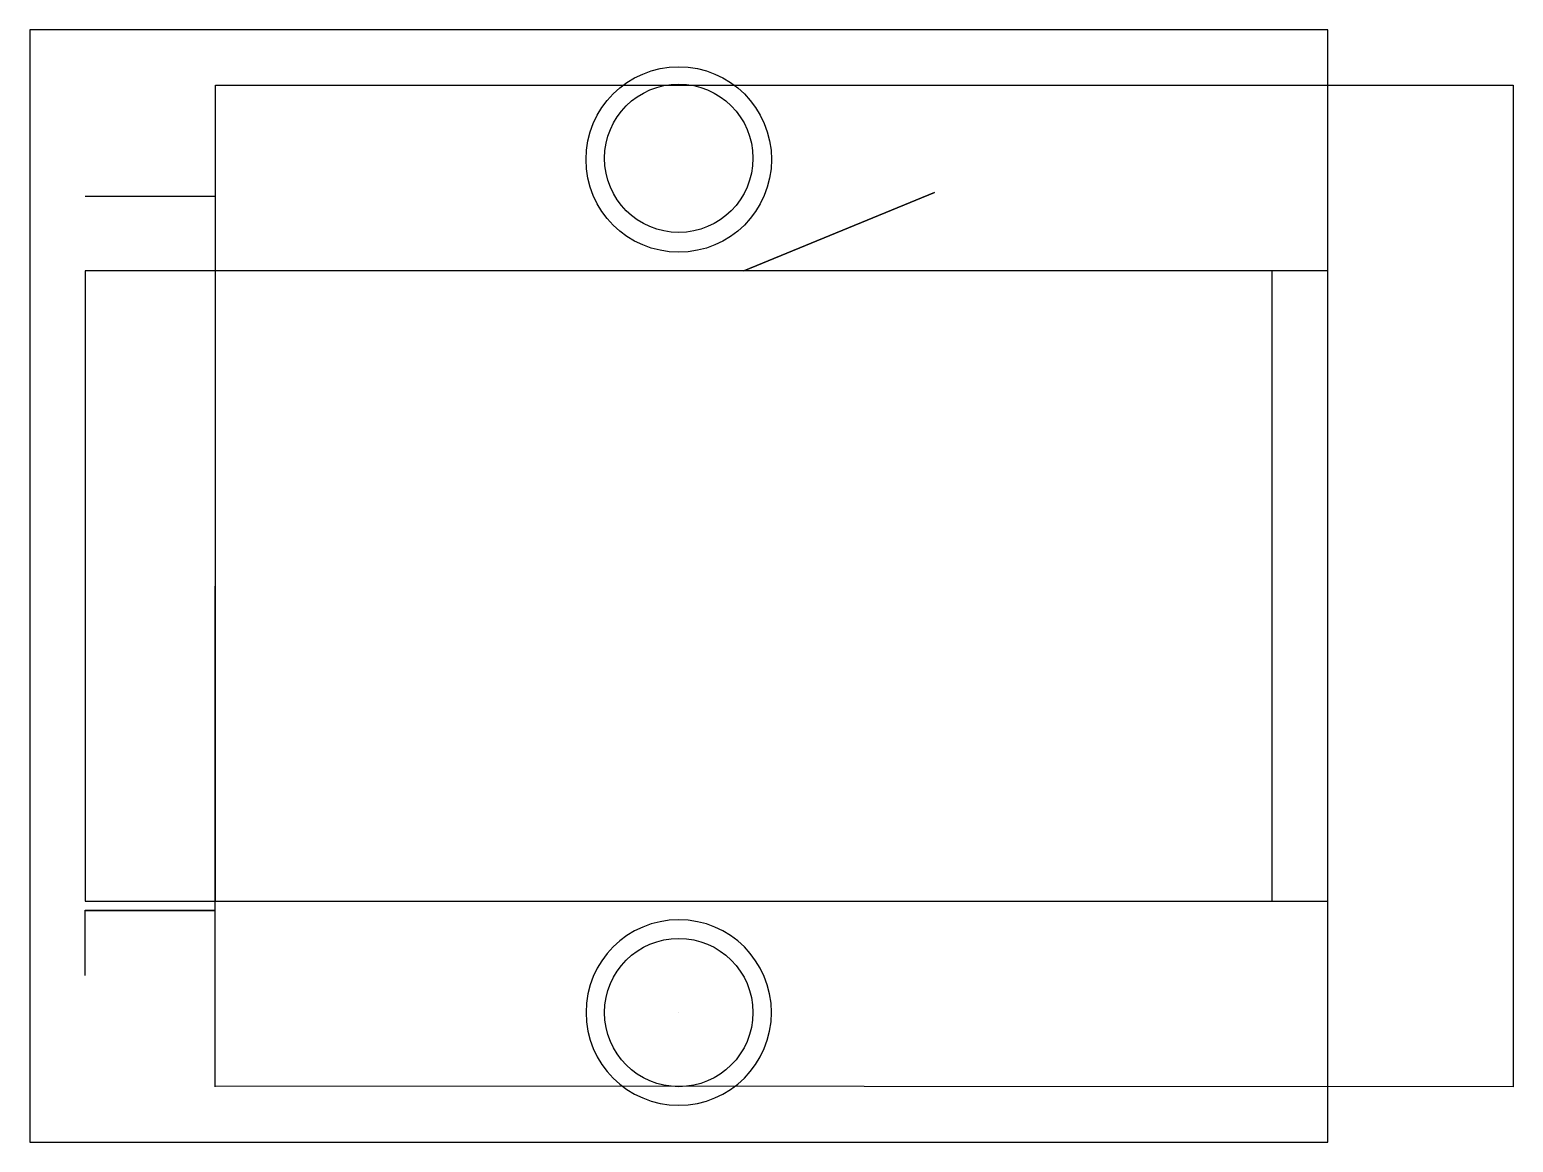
# Model space of a CAD drawing. Header units: inches. Extents: x 0 to 40, y 0 to 30.
import ezdxf

# ---------------------------------------------------------------- set-up
doc = ezdxf.new("R2010")
doc.units = ezdxf.units.IN
doc.header["$MEASUREMENT"] = 0

msp = doc.modelspace()

# ---------------------------------------------------------------- linework, layer by layer
for p, q in [((5, 1.5, 9), (5.008, 28.5, 9.009)), ((5.008, 28.5, 9.009), (40, 28.5, 9.009)), ((40, 28.5, 9.009), (40, 1.5, 9.009)), ((5.008, 25.5, 9.009), (1.5, 25.5, 9.009)), ((1.5, 25.5, 9.009), (1.5, 25.5, 13.5)), ((5.008, 25.5, 13.493), (5.008, 25.5, 9.009)), ((5, 23.5), (5, 6.5)), ((35, 23.5, 4.5), (5, 23.5, 4.5)), ((17.5, 3.5, 11.509), (17.5, 3.5, 9)), ((40, 1.5, 9.009), (5, 1.511, 9))]:
    msp.add_line(p, q)
at = {"extrusion": (1.44445e-33, -0.000452161, 1)}
for p, q in [((19.25, 23.5), (24.391, 25.606, 5.038)), ((24.391, 25.606, 5.038), (19.25, 23.5))]:
    msp.add_line(p, q, dxfattribs=at)
at = {"extrusion": (0, -1, 0)}
for p, q in [((5, 6.5, 4.5), (35, 6.5, 4.5)), ((1.5, 4.5, 9), (1.5, 6.259, 9))]:
    msp.add_line(p, q, dxfattribs=at)
at = {"extrusion": (0, 1, 0)}
for p, q in [((5, 6.259, 13.5), (1.5, 6.25, 13.5)), ((1.5, 6.25, 13.5), (1.502, 6.25, 14.497)), ((1.502, 6.25, 14.497), (5, 6.25, 14.497)), ((5, 6.25, 14.497), (5, 6.259, 13.5))]:
    msp.add_line(p, q, dxfattribs=at)
for points in [[(35, 0), (35, 30), (0, 30), (0, 0)], [(17.5, 23.5), (1.5, 23.5), (1.5, 15), (1.5, 6.5), (33.5, 6.5), (33.5, 15), (33.5, 23.5)]]:
    msp.add_lwpolyline(points, close=True)
at = {"extrusion": (0, 0.003798, 0.999993)}
for centre, radius in [((17.5, 26.49, 2.601), 2.5), ((17.5, 26.49, 11.601), 2)]:
    msp.add_circle(centre, radius, dxfattribs=at)
at = {"extrusion": (0, -6.12323e-17, -1)}
msp.add_circle((-17.5, 3.5, -2.5), 2.5, dxfattribs=at)
msp.add_circle((17.5, 3.5, 11.509), 2)

doc.saveas('drawing.dxf')
